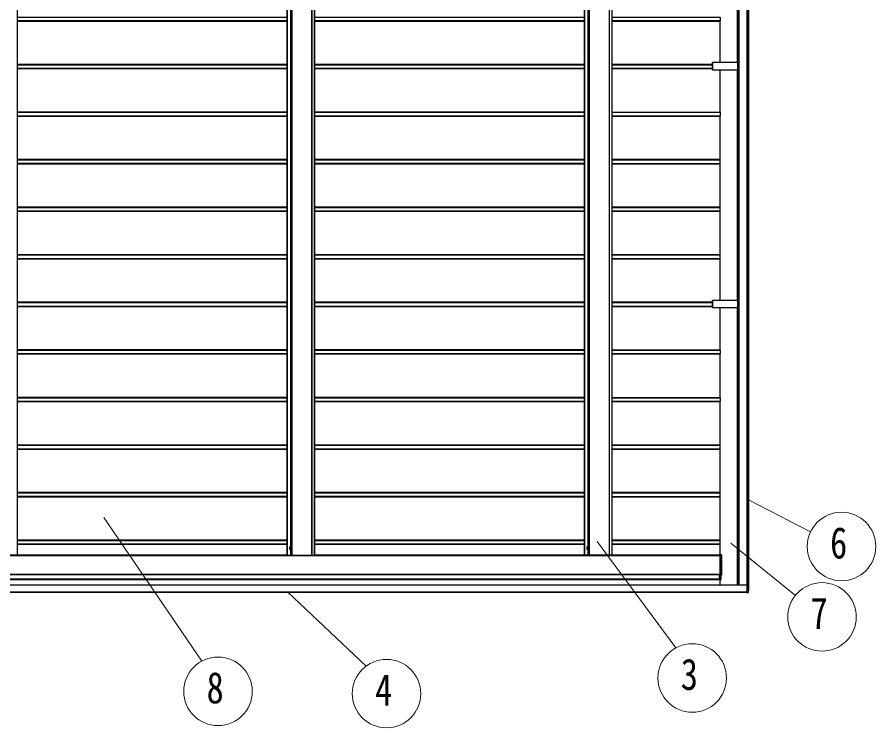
# Model space of a CAD drawing. Units: millimetres, scale not verified. Extents: x -16820 to 16820, y -11880 to 11880.
# Drawn here: x -2487 to 1120, y -3831 to -843 of the extents above; entities that cross this region are included whole.
import ezdxf
from ezdxf.enums import TextEntityAlignment as Align

# ---------------------------------------------------------------- set-up
doc = ezdxf.new("R2010")
doc.units = ezdxf.units.MM
doc.header["$LTSCALE"] = 40
doc.layers.add('0-3_YKK_11', color=7, linetype='Continuous')
doc.layers.add('0-5_YKK_A1', color=4, linetype='Continuous')
doc.layers.add('0-6_YKK_D', color=6, linetype='Continuous', lineweight=18)
doc.styles.add('ＭＳ ゴシック', font='')
doc.styles.get('ＭＳ ゴシック').set_extended_font_data('MS Gothic')

msp = doc.modelspace()

# ---------------------------------------------------------------- linework, layer by layer
at = {"layer": '0-3_YKK_11'}
for p, q in [((585.13, 2142), (585.13, -3254)), ((545.08, -3231), (545.08, 2119)), ((-1352.96, -3104), (-1352.96, 1992)), ((-1237.97, -3105.5), (-1237.97, 1993.5)), ((-103.72, -3104), (-103.72, 1992)), ((-1352.96, -859), (-2487.21, -859)), ((-103.72, -859), (-1237.97, -859)), ((465.58, -859), (11.27, -859)), ((464.49, -859.3), (464.49, -1033.9)), ((465.62, -843), (465.62, -858)), ((-1352.96, -1042), (-2487.21, -1042)), ((-103.72, -1042), (-1237.97, -1042)), ((433.65, -1042), (11.27, -1042)), ((433.65, -1033.9), (433.65, -1063.9)), ((433.65, -1033.9), (433.65, -1033.9)), ((-1352.96, -1059), (-2487.21, -1059)), ((-103.72, -1059), (-1237.97, -1059)), ((433.65, -1059), (11.27, -1059)), ((433.65, -1063.9), (433.65, -1063.9)), ((464.49, -1063.9), (464.49, -1242)), ((-1352.96, -1242), (-2487.21, -1242)), ((-1352.96, -1259), (-2487.21, -1259)), ((-103.72, -1242), (-1237.97, -1242)), ((-103.72, -1259), (-1237.97, -1259)), ((11.27, -1242), (465.58, -1242)), ((465.58, -1259), (11.27, -1259)), ((464.49, -1259.3), (464.49, -1442)), ((465.62, -1243), (465.62, -1258)), ((-1352.96, -1442), (-2487.21, -1442)), ((-103.72, -1442), (-1237.97, -1442)), ((465.58, -1442), (11.27, -1442)), ((465.62, -1458), (465.62, -1443)), ((-1352.96, -1459), (-2487.21, -1459)), ((-103.72, -1459), (-1237.97, -1459)), ((11.27, -1459), (465.58, -1459)), ((464.49, -1459.3), (464.49, -1642)), ((-1352.96, -1642), (-2487.21, -1642)), ((-1352.96, -1659), (-2487.21, -1659)), ((-103.72, -1642), (-1237.97, -1642)), ((-103.72, -1659), (-1237.97, -1659)), ((465.58, -1642), (11.27, -1642)), ((11.27, -1659), (465.58, -1659)), ((464.49, -1659.3), (464.49, -1842)), ((465.62, -1658), (465.62, -1643)), ((-1352.96, -1842), (-2487.21, -1842)), ((-1352.96, -1859), (-2487.21, -1859)), ((-103.72, -1842), (-1237.97, -1842)), ((-103.72, -1859), (-1237.97, -1859)), ((465.58, -1842), (11.27, -1842)), ((11.27, -1859), (465.58, -1859)), ((464.49, -1859.3), (464.49, -2033.9)), ((465.62, -1858), (465.62, -1843)), ((-1352.96, -2042), (-2487.21, -2042)), ((-103.72, -2042), (-1237.97, -2042)), ((433.65, -2042), (11.27, -2042)), ((433.65, -2033.9), (433.65, -2063.9)), ((433.65, -2033.9), (433.65, -2033.9)), ((-1352.96, -2059), (-2487.21, -2059)), ((-103.72, -2059), (-1237.97, -2059)), ((433.65, -2059), (11.27, -2059)), ((433.65, -2063.9), (433.65, -2063.9)), ((464.49, -2063.9), (464.49, -2242)), ((-1352.96, -2242), (-2487.21, -2242)), ((-1352.96, -2259), (-2487.21, -2259)), ((-103.72, -2242), (-1237.97, -2242)), ((-103.72, -2259), (-1237.97, -2259)), ((11.27, -2242), (465.58, -2242)), ((465.58, -2259), (11.27, -2259)), ((464.49, -2259.3), (464.49, -2442)), ((465.62, -2243), (465.62, -2258)), ((-1352.96, -2442), (-2487.21, -2442)), ((-103.72, -2442), (-1237.97, -2442)), ((11.27, -2442), (465.58, -2442)), ((465.62, -2443), (465.62, -2458)), ((-1352.96, -2459), (-2487.21, -2459)), ((-103.72, -2459), (-1237.97, -2459)), ((465.58, -2459), (11.27, -2459)), ((464.49, -2459.3), (464.49, -2642)), ((-1352.96, -2642), (-2487.21, -2642)), ((-1352.96, -2659), (-2487.21, -2659)), ((-103.72, -2642), (-1237.97, -2642)), ((-103.72, -2659), (-1237.97, -2659)), ((465.58, -2642), (11.27, -2642)), ((11.27, -2659), (465.58, -2659)), ((464.49, -2659.3), (464.49, -2842)), ((465.62, -2658), (465.62, -2643)), ((-1352.96, -2842), (-2487.21, -2842)), ((-103.72, -2842), (-1237.97, -2842)), ((465.58, -2842), (11.27, -2842)), ((465.62, -2858), (465.62, -2843)), ((-1352.96, -2859), (-2487.21, -2859)), ((-103.72, -2859), (-1237.97, -2859)), ((11.27, -2859), (465.58, -2859)), ((464.49, -2859.3), (464.49, -3042)), ((-1352.96, -3042), (-2487.21, -3042)), ((-1352.96, -3059), (-2487.21, -3059)), ((-103.72, -3042), (-1237.97, -3042)), ((-103.72, -3059), (-1237.97, -3059)), ((465.58, -3042), (11.27, -3042)), ((11.27, -3059), (465.58, -3059)), ((464.49, -3059.3), (464.49, -3103)), ((465.62, -3058), (465.62, -3043)), ((-1341.99, -3072.95), (-1339.64, -3074.1)), ((-1341.99, -3079.05), (-1339.64, -3077.9)), ((-1341.54, -3081.77), (-1341.99, -3081)), ((-1337.99, -3073.11), (-1341.54, -3073.11)), ((-1337.99, -3078.89), (-1341.54, -3078.89)), ((-1337.99, -3081.77), (-1341.54, -3081.77)), ((-1339.64, -3074.1), (-1338.62, -3076)), ((-1339.64, -3077.9), (-1338.62, -3076)), ((-1336.79, -3070.3), (-1337.99, -3070.3)), ((-1336.79, -3081.7), (-1337.99, -3081.7)), ((-92.75, -3072.95), (-90.4, -3074.1)), ((-92.75, -3079.05), (-90.4, -3077.9)), ((-92.31, -3081.77), (-92.75, -3081)), ((-88.75, -3073.11), (-92.31, -3073.11)), ((-88.75, -3078.89), (-92.31, -3078.89)), ((-88.75, -3081.77), (-92.31, -3081.77)), ((-90.4, -3074.1), (-89.39, -3076)), ((-90.4, -3077.9), (-89.39, -3076)), ((-87.55, -3070.3), (-88.75, -3070.3)), ((-87.55, -3081.7), (-88.75, -3081.7)), ((-3847.26, -3106), (466.23, -3106)), ((-1322.04, -3105.5), (-1322.04, -3106)), ((-1320.31, -3105.5), (-1320.31, -3106)), ((-1264.08, -3105.5), (-1264.08, -3106)), ((-1262.35, -3105.5), (-1262.35, -3106)), ((-1249.49, -3105.5), (-1238.46, -3105.5)), ((-1238.46, -3105.5), (-1237.97, -3105.5)), ((-103.72, -3105.5), (-103.72, -3105.5)), ((-72.8, -3105.5), (-72.8, -3106)), ((-71.07, -3105.5), (-71.07, -3106)), ((-14.84, -3105.5), (-14.84, -3106)), ((-13.11, -3105.5), (-13.11, -3106)), ((465.43, -3106), (465.43, -3105.5)), ((466.23, -3106), (466.23, -3186)), ((466.32, -3188.5), (466.32, -3103.5)), ((472.29, -3103.84), (472.29, -3103.84)), ((-3847.26, -3186), (466.23, -3186)), ((461.63, -3209), (461.63, -3206.5)), ((466.21, -3186.5), (462.65, -3186.5)), ((462.72, -3208.5), (462.72, -3189.5)), ((464.49, -3208.89), (464.49, -3231)), ((465.62, -3186.3), (465.62, -3186.5)), ((468.69, -3208.16), (468.22, -3208.66)), ((472.29, -3188.16), (471.82, -3188.66)), ((579.65, -3255.29), (579.65, -3231.5)), ((576.72, -3261), (576.72, -3261.53)), ((578.19, -3261.53), (578.2, -3255.82)), ((579.69, -3255.2), (579.7, -3254))]:
    msp.add_line(p, q, dxfattribs=at)
for points in [[(-2487.69, 1993.5), (-2487.21, 1993.5), (-2487.21, -3105.5), (-2487.69, -3105.5), (-2498.73, -3105.5), (-2499.21, -3105.5), (-2583.16, -3105.5), (-2583.68, -3105.5), (-2587.1, -3105.5), (-2588.13, -3105.5), (-2601.62, -3105.5), (-2602.14, -3105.5), (-2602.19, -3105.5)], [(-1352.96, -3105.5), (-1352.96, -3105.5), (-1352.9, -3105.5), (-1352.39, -3105.5), (-1338.89, -3105.5), (-1337.86, -3105.5), (-1334.44, -3105.5), (-1333.92, -3105.5), (-1249.97, -3105.5), (-1249.49, -3105.5), (-1249.49, 1993.5)], [(10.78, 1993.5), (11.27, 1993.5), (11.27, -3105.5), (10.78, -3105.5), (-0.25, -3105.5), (-0.74, -3105.5), (-84.68, -3105.5), (-85.2, -3105.5), (-88.62, -3105.5), (-89.66, -3105.5), (-103.15, -3105.5), (-103.66, -3105.5), (-103.72, -3105.5)], [(-103.72, 1993.5), (-103.72, 1993.5), (-103.66, 1993.5), (-103.15, 1993.5), (-89.66, 1993.5), (-88.62, 1993.5), (-85.2, 1993.5), (-84.68, 1993.5), (-0.74, 1993.5), (-0.25, 1993.5), (-0.25, -3105.5)], [(545.08, -1033.9), (544.68, -1033.9), (543.83, -1033.9), (541.93, -1033.9), (541.08, -1033.9), (434.02, -1033.9), (433.71, -1033.9), (433.65, -1033.9)], [(433.65, -1063.9), (433.71, -1063.9), (434.02, -1063.9), (541.08, -1063.9), (541.93, -1063.9), (543.83, -1063.9), (544.68, -1063.9), (545.08, -1063.9)], [(545.08, -2033.9), (544.68, -2033.9), (543.83, -2033.9), (541.93, -2033.9), (541.08, -2033.9), (434.02, -2033.9), (433.71, -2033.9), (433.65, -2033.9)], [(433.65, -2063.9), (433.71, -2063.9), (434.02, -2063.9), (541.08, -2063.9), (541.93, -2063.9), (543.83, -2063.9), (544.68, -2063.9), (545.08, -2063.9)], [(-1341.99, -3081), (-1341.99, -3071), (-1341.54, -3070.23)], [(-1341.54, -3070.23), (-1337.99, -3070.23), (-1337.99, -3081.77)], [(-92.75, -3081), (-92.75, -3071), (-92.31, -3070.23)], [(-92.31, -3070.23), (-88.75, -3070.23), (-88.75, -3081.77)], [(466.21, -3105.5), (461.63, -3105.5), (461.63, -3105.5), (461.63, -3103)], [(461.63, -3103), (466.3, -3103), (472.29, -3103.37), (472.29, -3188.16), (472.29, -3188.16)], [(462.64, -3187), (462.64, -3206), (-4383.58, -3206)], [(461.63, -3206.5), (461.63, -3206.5), (462.62, -3206.5)], [(468.22, -3208.66), (462.71, -3209), (461.63, -3209)], [(471.82, -3188.66), (466.3, -3189), (462.74, -3189)], [(468.69, -3189.16), (468.69, -3208.16), (468.69, -3208.16)], [(579.64, -3231), (-4418.02, -3231), (-4418.04, -3231), (-4418.04, -3254.5)], [(-4416.45, -3261), (578.14, -3261), (578.16, -3261), (578.17, -3255.5), (578.19, -3255.5), (579.39, -3255.5)], [(576.74, -3262), (578.17, -3262), (585.68, -3262), (586.18, -3254)], [(586.18, -3254), (585.7, -3254), (580.01, -3254), (579.7, -3254), (579.67, -3254), (579.67, -3255.2)]]:
    msp.add_lwpolyline(points, dxfattribs=at)
for points in [[(-1336.79, -3069.75), (-1336.79, -3082.25), (-1335.19, -3082.25), (-1335.19, -3069.75)], [(-87.55, -3069.75), (-87.55, -3082.25), (-85.95, -3082.25), (-85.95, -3069.75)]]:
    msp.add_lwpolyline(points, close=True, dxfattribs=at)
for centre, radius, start, end in [((466.64, -859.23), 2.16, 174.01335, 181.98909), ((458.43, -858.25), 7.19, 354.01335, 1.98909), ((466.64, -1259.23), 2.16, 174.01335, 181.98909), ((458.43, -1242.75), 7.19, 358.01091, 5.98665), ((458.43, -1258.25), 7.19, 354.01335, 1.98909), ((458.43, -1442.75), 7.19, 358.01091, 5.98665), ((466.64, -1459.23), 2.16, 174.01335, 181.98909), ((458.43, -1458.25), 7.19, 354.01335, 1.98909), ((466.64, -1659.23), 2.16, 174.01335, 181.98909), ((458.43, -1642.75), 7.19, 358.01091, 5.98665), ((458.43, -1658.25), 7.19, 354.01335, 1.98909), ((466.64, -1859.23), 2.16, 174.01335, 181.98909), ((458.43, -1842.75), 7.19, 358.01091, 5.98665), ((458.43, -1858.25), 7.19, 354.01335, 1.98909), ((466.64, -2259.23), 2.16, 174.01335, 181.98909), ((458.43, -2242.75), 7.19, 358.01091, 5.98665), ((458.43, -2258.25), 7.19, 354.01335, 1.98909), ((458.43, -2442.75), 7.19, 358.01091, 5.98665), ((466.64, -2459.23), 2.16, 174.01335, 181.98909), ((458.43, -2458.25), 7.19, 354.01335, 1.98909), ((466.64, -2659.23), 2.16, 174.01335, 181.98909), ((458.43, -2642.75), 7.19, 358.01091, 5.98665), ((458.43, -2658.25), 7.19, 354.01335, 1.98909), ((458.43, -2842.75), 7.19, 358.01091, 5.98665), ((466.64, -2859.23), 2.16, 174.01335, 181.98909), ((458.43, -2858.25), 7.19, 354.01335, 1.98909), ((466.64, -3059.23), 2.16, 174.01335, 181.98909), ((458.43, -3042.75), 7.19, 358.01091, 5.98665), ((458.43, -3058.25), 7.19, 354.01335, 1.98909), ((-1339.43, -3071.67), 2.56, 145.61708, 214.38292), ((-1332.44, -3076), 9.55, 162.41276, 197.58724), ((-1339.43, -3080.33), 2.56, 145.61708, 214.38292), ((-90.2, -3071.67), 2.56, 145.61708, 214.38292), ((-90.2, -3080.33), 2.56, 145.61708, 214.38292), ((-83.2, -3076), 9.55, 162.41276, 197.58724), ((-1329.76, -3102.8), 3.2, 237.52075, 269.99876), ((-1326.97, -3102.8), 3.2, 237.52075, 269.99876), ((-1257.41, -3102.8), 3.2, 270.00124, 302.47925), ((-80.52, -3102.8), 3.2, 237.52075, 269.99876), ((-77.73, -3102.8), 3.2, 237.52075, 269.99876), ((-8.18, -3102.8), 3.2, 270.00124, 302.47925), ((466.74, -3105.55), 2.23, 178.81283, 191.73811), ((462.64, -3105.88), 3.6, 358.01091, 5.98665), ((459.04, -3206.12), 3.6, 354.01335, 1.98909), ((466.23, -3186.88), 3.6, 174.01335, 181.98909), ((467.78, -3186.23), 2.16, 174.01335, 181.98909), ((462.64, -3186.12), 3.6, 354.01335, 1.98909), ((576.06, -3231.38), 3.6, 358.01091, 5.98665), ((580.02, -3261.64), 3.31, 178.04871, 186.2006), ((574.89, -3261.64), 3.31, 353.7994, 1.95129), ((575.87, -3255.74), 2.33, 357.96945, 5.79126)]:
    msp.add_arc(centre, radius, start, end, dxfattribs=at)
for centre, major_axis, ratio, start_param, end_param in [((466.3, -3103.5), (0, -0.501), 0.034899, 1.5745278, 3.1415972), ((462.71, -3208.5), (0, -0.501), 0.034899, 6.2831808, 7.8502502), ((462.74, -3189.5), (0, -0.501), 0.034899, 3.1415881, 4.7086575), ((466.3, -3188.5), (0, -0.501), 0.034899, 6.2831808, 7.8502502), ((468.73, -3189.16), (0, -1), 0.034899, 4.396521, 4.7086575), ((579.37, -3255.2), (-0.181, -0.24), 0.997782, 0.6458655, 2.2166618), ((579.39, -3255.2), (-0.197, -0.227), 0.995696, 0.713462, 2.2842584)]:
    msp.add_ellipse(centre, major_axis=major_axis, ratio=ratio, start_param=start_param, end_param=end_param, dxfattribs=at)
at = {"layer": '0-5_YKK_A1'}
for p, q in [((579.81, -3254), (579.81, 2142)), ((580.12, -3254), (580.12, 2142)), ((580.14, -3254), (580.14, 2142)), ((580.45, -3254), (580.45, 2142)), ((584.65, -3254), (584.65, 2142)), ((545.08, -3231), (545.08, 2119)), ((545.12, -3231), (545.12, 2119)), ((545.63, -3231), (545.63, 2119)), ((-1352.96, 1993.5), (-1352.96, -3105.5)), ((-1352.9, 1993.5), (-1352.9, -3105.5)), ((-1352.39, 1993.5), (-1352.39, -3105.5)), ((-1334.44, 1993.5), (-1334.44, -3105.5)), ((-1333.92, 1993.5), (-1333.92, -3105.5)), ((-1249.97, 1993.5), (-1249.97, -3105.5)), ((-1238.46, 1993.5), (-1238.46, -3105.5)), ((-103.72, 1993.5), (-103.72, -3105.5)), ((-103.66, 1993.5), (-103.66, -3105.5)), ((-103.15, 1993.5), (-103.15, -3105.5)), ((-85.2, 1993.5), (-85.2, -3105.5)), ((-84.68, 1993.5), (-84.68, -3105.5)), ((-0.74, 1993.5), (-0.74, -3105.5)), ((10.78, 1993.5), (10.78, -3105.5)), ((-1338.89, 1958.23), (-1338.89, -3070.23)), ((-1337.86, 1958.3), (-1337.86, -3070.3)), ((-89.66, 1958.23), (-89.66, -3070.23)), ((-88.62, 1958.3), (-88.62, -3070.3)), ((539.59, -1033.9), (539.59, -63.9)), ((539.7, -1033.9), (539.7, -63.9)), ((-2487.21, -843), (-1352.96, -843)), ((-2487.21, -858), (-1352.96, -858)), ((-2487.21, -859.3), (-1352.96, -859.3)), ((-1237.97, -843), (-103.72, -843)), ((-1237.97, -858), (-103.72, -858)), ((-1237.97, -859.3), (-103.72, -859.3)), ((11.27, -843), (465.62, -843)), ((11.27, -858), (465.62, -858)), ((11.27, -859.3), (464.49, -859.3)), ((-2487.21, -1043), (-1352.96, -1043)), ((-1237.97, -1043), (-103.72, -1043)), ((11.27, -1043), (433.65, -1043)), ((433.65, -1033.9), (433.65, -1063.9)), ((433.71, -1063.9), (433.71, -1033.9)), ((434.02, -1033.9), (434.02, -1063.9)), ((541.08, -1063.9), (541.08, -1033.9)), ((541.93, -1033.9), (541.93, -1063.9)), ((543.83, -1063.9), (543.83, -1033.9)), ((544.68, -1033.9), (544.68, -1063.9)), ((-2487.21, -1058), (-1352.96, -1058)), ((-2487.21, -1059.3), (-1352.96, -1059.3)), ((-1237.97, -1058), (-103.72, -1058)), ((-1237.97, -1059.3), (-103.72, -1059.3)), ((11.27, -1058), (433.65, -1058)), ((11.27, -1059.3), (433.65, -1059.3)), ((539.59, -2033.9), (539.59, -1063.9)), ((539.7, -2033.9), (539.7, -1063.9)), ((-2487.21, -1243), (-1352.96, -1243)), ((-2487.21, -1258), (-1352.96, -1258)), ((-2487.21, -1259.3), (-1352.96, -1259.3)), ((-1237.97, -1243), (-103.72, -1243)), ((-1237.97, -1258), (-103.72, -1258)), ((-1237.97, -1259.3), (-103.72, -1259.3)), ((11.27, -1243), (465.62, -1243)), ((11.27, -1258), (465.62, -1258)), ((11.27, -1259.3), (464.49, -1259.3)), ((-2487.21, -1443), (-1352.96, -1443)), ((-1237.97, -1443), (-103.72, -1443)), ((11.27, -1443), (465.62, -1443)), ((-2487.21, -1458), (-1352.96, -1458)), ((-2487.21, -1459.3), (-1352.96, -1459.3)), ((-1237.97, -1458), (-103.72, -1458)), ((-1237.97, -1459.3), (-103.72, -1459.3)), ((11.27, -1458), (465.62, -1458)), ((11.27, -1459.3), (464.49, -1459.3)), ((-2487.21, -1643), (-1352.96, -1643)), ((-2487.21, -1658), (-1352.96, -1658)), ((-2487.21, -1659.3), (-1352.96, -1659.3)), ((-1237.97, -1643), (-103.72, -1643)), ((-1237.97, -1658), (-103.72, -1658)), ((-1237.97, -1659.3), (-103.72, -1659.3)), ((11.27, -1643), (465.62, -1643)), ((11.27, -1658), (465.62, -1658)), ((11.27, -1659.3), (464.49, -1659.3)), ((-2487.21, -1843), (-1352.96, -1843)), ((-2487.21, -1858), (-1352.96, -1858)), ((-2487.21, -1859.3), (-1352.96, -1859.3)), ((-1237.97, -1843), (-103.72, -1843)), ((-1237.97, -1858), (-103.72, -1858)), ((-1237.97, -1859.3), (-103.72, -1859.3)), ((11.27, -1843), (465.62, -1843)), ((11.27, -1858), (465.62, -1858)), ((11.27, -1859.3), (464.49, -1859.3)), ((-2487.21, -2043), (-1352.96, -2043)), ((-1237.97, -2043), (-103.72, -2043)), ((11.27, -2043), (433.65, -2043)), ((433.65, -2033.9), (433.65, -2063.9)), ((433.71, -2063.9), (433.71, -2033.9)), ((434.02, -2033.9), (434.02, -2063.9)), ((541.08, -2063.9), (541.08, -2033.9)), ((541.93, -2033.9), (541.93, -2063.9)), ((543.83, -2063.9), (543.83, -2033.9)), ((544.68, -2033.9), (544.68, -2063.9)), ((-2487.21, -2058), (-1352.96, -2058)), ((-2487.21, -2059.3), (-1352.96, -2059.3)), ((-1237.97, -2058), (-103.72, -2058)), ((-1237.97, -2059.3), (-103.72, -2059.3)), ((11.27, -2058), (433.65, -2058)), ((11.27, -2059.3), (433.65, -2059.3)), ((539.59, -3231), (539.59, -2063.9)), ((539.7, -3231), (539.7, -2063.9)), ((-2487.21, -2243), (-1352.96, -2243)), ((-2487.21, -2258), (-1352.96, -2258)), ((-2487.21, -2259.3), (-1352.96, -2259.3)), ((-1237.97, -2243), (-103.72, -2243)), ((-1237.97, -2258), (-103.72, -2258)), ((-1237.97, -2259.3), (-103.72, -2259.3)), ((11.27, -2243), (465.62, -2243)), ((11.27, -2258), (465.62, -2258)), ((11.27, -2259.3), (464.49, -2259.3)), ((-2487.21, -2443), (-1352.96, -2443)), ((-1237.97, -2443), (-103.72, -2443)), ((11.27, -2443), (465.62, -2443)), ((-2487.21, -2458), (-1352.96, -2458)), ((-2487.21, -2459.3), (-1352.96, -2459.3)), ((-1237.97, -2458), (-103.72, -2458)), ((-1237.97, -2459.3), (-103.72, -2459.3)), ((11.27, -2458), (465.62, -2458)), ((11.27, -2459.3), (464.49, -2459.3)), ((-2487.21, -2643), (-1352.96, -2643)), ((-2487.21, -2658), (-1352.96, -2658)), ((-2487.21, -2659.3), (-1352.96, -2659.3)), ((-1237.97, -2643), (-103.72, -2643)), ((-1237.97, -2658), (-103.72, -2658)), ((-1237.97, -2659.3), (-103.72, -2659.3)), ((11.27, -2643), (465.62, -2643)), ((11.27, -2658), (465.62, -2658)), ((11.27, -2659.3), (464.49, -2659.3)), ((-2487.21, -2843), (-1352.96, -2843)), ((-1237.97, -2843), (-103.72, -2843)), ((11.27, -2843), (465.62, -2843)), ((-2487.21, -2858), (-1352.96, -2858)), ((-2487.21, -2859.3), (-1352.96, -2859.3)), ((-1237.97, -2858), (-103.72, -2858)), ((-1237.97, -2859.3), (-103.72, -2859.3)), ((11.27, -2858), (465.62, -2858)), ((11.27, -2859.3), (464.49, -2859.3)), ((-2487.21, -3043), (-1352.96, -3043)), ((-2487.21, -3058), (-1352.96, -3058)), ((-2487.21, -3059.3), (-1352.96, -3059.3)), ((-1237.97, -3043), (-103.72, -3043)), ((-1237.97, -3058), (-103.72, -3058)), ((-1237.97, -3059.3), (-103.72, -3059.3)), ((11.27, -3043), (465.62, -3043)), ((11.27, -3058), (465.62, -3058)), ((11.27, -3059.3), (464.49, -3059.3)), ((-1338.89, -3081.77), (-1338.89, -3105.5)), ((-1337.86, -3081.7), (-1337.86, -3105.5)), ((-89.66, -3081.77), (-89.66, -3105.5)), ((-88.62, -3081.7), (-88.62, -3105.5)), ((-3847.26, -3106.5), (466.23, -3106.5)), ((-2487.21, -3104), (-1352.96, -3104)), ((-1237.97, -3104), (-103.72, -3104)), ((11.27, -3104), (461.63, -3104)), ((461.63, -3103), (461.63, -3105.5)), ((471.83, -3103.84), (466.32, -3103.5)), ((471.83, -3188.16), (471.83, -3103.84)), ((471.83, -3103.84), (472.29, -3103.84)), ((-4383.58, -3205.5), (462.64, -3205.5)), ((-4383.58, -3208), (461.63, -3208)), ((-3847.26, -3185.5), (466.23, -3185.5)), ((-3847.26, -3186.3), (465.62, -3186.3)), ((461.63, -3206.5), (461.63, -3209)), ((468.24, -3189.16), (462.72, -3189.5)), ((462.72, -3208.5), (468.24, -3208.16)), ((466.32, -3188.5), (471.83, -3188.16)), ((468.24, -3208.16), (468.24, -3189.16)), ((468.24, -3189.16), (468.69, -3189.16)), ((468.24, -3208.16), (468.69, -3208.16)), ((471.83, -3188.16), (472.29, -3188.16)), ((579.65, -3231.5), (-4418, -3231.5)), ((578.16, -3260.5), (-4416.45, -3260.5)), ((578.19, -3261.53), (585.23, -3261.53)), ((579.4, -3255.82), (578.2, -3255.82)), ((579.67, -3255.2), (579.69, -3255.2)), ((580.01, -3254), (580, -3255.22)), ((585.23, -3261.53), (585.7, -3254))]:
    msp.add_line(p, q, dxfattribs=at)
for centre, radius, start, end in [((470.52, -3103.63), 1.33, 351.1907, 12.80687), ((466.92, -3208.37), 1.33, 347.19313, 8.8093), ((470.52, -3188.37), 1.33, 347.19313, 8.8093), ((577.07, -3255.74), 2.33, 357.96945, 5.79126), ((579.93, -3253.81), 1.41, 260.27585, 272.96784), ((581.92, -3261.64), 3.31, 353.7994, 1.95129), ((585.47, -3259.55), 1.99, 262.9418, 276.81012)]:
    msp.add_arc(centre, radius, start, end, dxfattribs=at)
for centre, major_axis, ratio, start_param, end_param in [((468.23, -3189.16), (-0.03, -0.503), 0.025231, 1.5797501, 2.1733026), ((579.4, -3255.22), (-0.362, -0.479), 0.997782, 0.6458655, 2.2166618)]:
    msp.add_ellipse(centre, major_axis=major_axis, ratio=ratio, start_param=start_param, end_param=end_param, dxfattribs=at)
at = {"layer": '0-6_YKK_D'}
for p, q in [((585.13, -2872.59), (845.78, -3007.65)), ((-2123.21, -2946.84), (-1711.66, -3551.05)), ((-50.82, -3048.37), (279.97, -3495.13)), ((511.37, -3054.57), (782.24, -3274.09)), ((-1350.26, -3261), (-1020.98, -3571.34))]:
    msp.add_line(p, q, dxfattribs=at)
for centre in [(976.18, -3068.75), (894.11, -3364.75), (348.82, -3621.6), (-1643.44, -3677.86), (-935.61, -3687.25)]:
    msp.add_circle(centre, 144, dxfattribs=at)

# ---------------------------------------------------------------- texts
at = {"layer": '0-6_YKK_D', "style": 'ＭＳ ゴシック', "width": 0.8}
for s, p in [('6', (928.18, -3158.75)), ('7', (846.11, -3454.75)), ('3', (300.82, -3711.6)), ('8', (-1691.44, -3767.86)), ('4', (-983.61, -3777.25))]:
    msp.add_text(s, height=132, dxfattribs=at).set_placement(p, align=Align.BOTTOM_LEFT)

doc.saveas('drawing.dxf')
